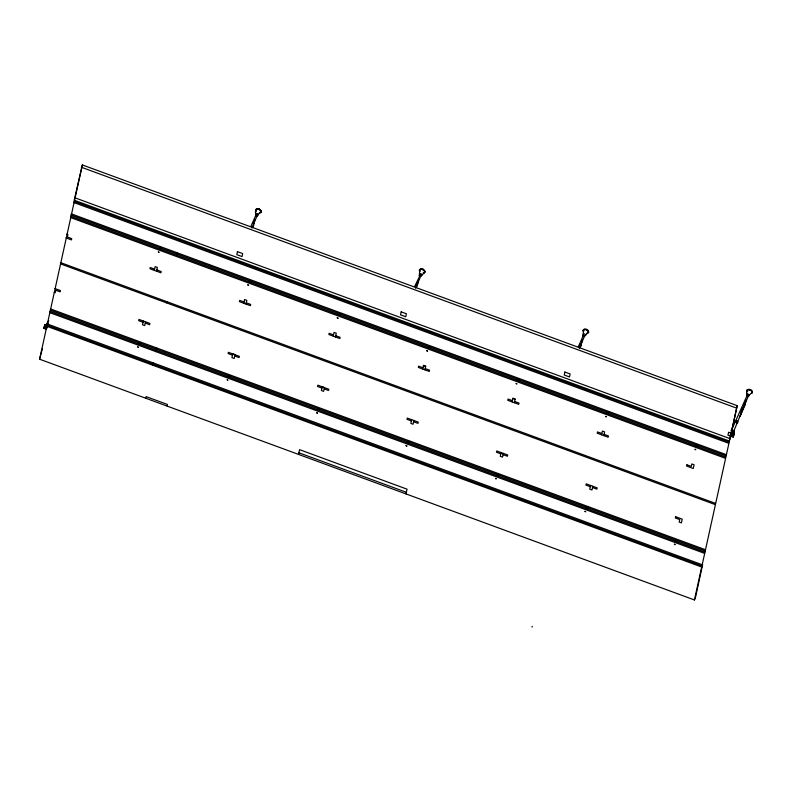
<?xml version="1.0" encoding="UTF-8"?>
<svg xmlns="http://www.w3.org/2000/svg" width="792" height="792" viewBox="0 0 792 792"><rect width="100%" height="100%" fill="white"/><g stroke="black" fill="none" stroke-linecap="round" stroke-linejoin="round"><path stroke-width="1.19" d="M46.055 329.195L43.966 328.423L44.609 325.462L44.926 324.74L47.015 325.502M46.372 328.472L44.273 327.7L45.292 327.185L45.748 325.086L44.926 324.74L43.966 328.423M46.362 324.987L46.451 324.581A1.752 0.941 23.4 0 1 48.203 324.443M44.609 325.462L701.613 566.983L702.613 564.686L695.435 597.663L694.436 599.96L39.6 359.212L82.358 164.924L737.203 405.672L730.026 438.649L729.026 440.946L74.191 200.208L82.358 164.924M42.392 348.668L39.6 359.212M143.035 322.295L138.669 320.681L138.946 319.423L143.312 321.027L142.501 324.76L144.728 325.581L145.54 321.849M154.331 270.369L155.143 266.637L157.37 267.448L156.559 271.181M161.568 248.005L160.885 249.45M145.738 398.237L146.094 396.614L167.409 404.445L167.053 406.068M152.915 365.26L153.41 362.983M155.875 351.638L156.677 347.965M166.488 302.851L166.756 301.643M176.566 256.529L177.368 252.846M179.834 241.501L180.328 239.224M253.519 225.522L254.45 221.562M254.618 220.443L254.826 219.493M250.856 226.443L255.905 215.058L256.598 215.028M255.826 215.721L256.093 214.978M256.954 215.761L261.004 211.781M257.143 215.691L256.499 215.196M243.778 303.257L244.589 299.524L246.817 300.336L246.005 304.069M298.515 454.4L299.554 449.658L407.038 489.169L405.999 493.921M333.224 336.135L334.036 332.402L336.263 333.224L335.452 336.956M419.443 275.715L419.671 270.112M420.156 275.903L419.592 275.329M411.662 419.681L410.85 423.413L413.077 424.235L413.889 420.502M422.68 369.022L423.492 365.29L425.72 366.112L424.908 369.844M501.108 452.569L500.297 456.301L502.524 457.123L503.336 453.39M512.127 401.91L512.939 398.178L515.166 399L514.354 402.732M583.308 330.63L583.447 329.977A2.772 1.475 23.4 0 1 586.219 329.759A2.772 1.475 23.4 0 1 588.496 331.828L588.357 332.482M580.932 345.896L582.249 339.867M583.159 335.897L583.892 335.679M583.288 335.6L583.377 330.304M584.526 336.046L584.278 335.531A1.396 0.742 23.4 0 0 585.635 335.333L585.704 334.996A1.396 0.742 23.4 0 0 584.565 333.957A1.396 0.742 23.4 0 0 583.159 334.066L583.09 334.392A1.396 0.742 23.4 0 0 583.278 334.778M590.288 486.714L585.922 485.11L586.199 483.853L590.565 485.456L589.753 489.189L591.971 490.01L592.782 486.278M601.583 434.798L602.395 431.066L604.623 431.878L603.811 435.61M588.169 507.345C588.674 509.711 584.763 508.494 586.288 507.217M677.625 540.233C677.764 542.946 673.972 540.956 676.002 539.5M698.267 445.322L697.594 446.767M694.436 599.96L737.203 405.672M730.353 435.244L733.501 436.402L733.442 433.224L734.144 433.432L733.184 437.125L727.947 435.194L728.591 432.234L733.828 434.155L733.184 437.125M741.213 411.493L740.183 416.226L744.718 405.732M745.955 400.049L744.797 405.742M747.034 395.614L731.768 429.541M747.767 391.07A2.574 1.376 23.4 0 1 749.578 389.387A2.574 1.376 23.4 0 1 752.103 392.08L752.063 392.664A2.772 1.475 23.4 0 1 751.44 393.07M255.955 209.93C254.767 211.236 256.242 216.572 255.885 215.137M747.094 390.486L746.579 392.832L747.321 396.148M251.905 228.106L257.034 215.909M415.622 288.298L420.74 276.101M579.328 348.48L584.585 335.986L588.426 332.155M752.133 392.337L748.252 396.148L733.62 431.482L732.956 434.174L733.818 434.917L733.511 435.64M44.283 326.947L44.599 326.215L45.778 326.235M46.411 324.779L48.728 320.602M46.777 326.235L47.767 323.938M159.459 248.926L159.944 247.282M253.262 223.591L254.173 221.493M252.688 227.274L253.668 225.175M230.185 375.606C231.007 377.853 227.116 377.259 228.492 375.675M418.542 279.675L417.374 285.368M415.612 286.922L418.334 280.625M416.394 287.456L417.305 285.368M429.244 348.114L429.729 346.46M407.652 440.847C405.613 442.589 409.721 444.045 409.078 441.372M517.255 380.467L517.75 378.823M518.691 381.002L519.176 379.348M497.099 473.735C495.069 475.477 499.168 476.933 498.534 474.26M583.179 335.818L578.279 346.817M579.318 347.104L580.684 343.956M580.1 347.648L581.09 345.55M608.137 413.879L608.632 412.236M531.996 627.076L532.293 626.403M587.981 507.147L587.912 507.939M696.158 446.243L696.643 444.589M677.437 540.035L677.368 540.827M746.886 396L747.985 395.941M741.668 410.444L743.025 407.296M743.936 405.197L745.302 402.049M733.828 434.155L734.144 433.432L731.006 432.283M414.562 286.625L419.879 275.794M424.71 271.973L422.68 274.527L420.839 275.774L419.641 275.448M255.598 215.266L256.182 215.236M419.305 275.458L419.8 275.161M583.011 335.64L584.021 335.392M746.727 395.832L748.48 396.238L747.549 396.416M748.252 396.475L748.014 395.703M250.341 282.338C252.113 281.308 247.787 279.794 248.906 281.813M139.045 342.788C137.263 343.817 141.59 345.332 140.471 343.312M339.788 315.226C341.57 314.186 337.243 312.672 338.362 314.701M317.938 408.553C316.166 409.593 320.493 411.107 319.374 409.078M255.935 215.969C259.509 215.969 253.341 214.157 256.856 216.097M423.116 269.141L423.195 269.399A2.574 1.376 23.4 0 1 424.106 272.082M419.78 275.854C422.68 277.002 419.186 273.408 419.384 275.923M419.77 275.141L420.948 276.062L419.998 276.339M419.512 275.319L420.562 275.567M420.572 276.289L420.027 276.24M583.219 335.511L584.278 335.758M584.219 336.313C586.199 335.6 581.684 334.422 583.357 336.343M584.09 336.62L584.476 335.699M256.123 215.117L256.954 215.632M256.42 215.85L257.321 215.78L256.628 214.899M422.958 269.181L423.195 269.399A2.574 1.376 23.4 0 0 419.998 269.983M747.608 395.861C745.312 395.871 749.618 397.624 747.886 396.01M584.456 336.283L584.169 335.818M81.358 167.231L736.204 407.969M730.204 434.303L732.986 435.323M75.181 197.901L730.026 438.649M73.953 201.267L728.798 442.015M73.696 202.475L728.531 443.223M71.231 213.82L726.066 454.568M70.963 215.028L725.809 455.776M159.687 247.876L161.311 248.599M429.472 347.054L427.799 346.569L427.809 347.589M517.493 379.418L518.918 379.942M608.375 412.83L606.702 412.345L606.712 413.355M696.386 445.183L698.009 445.916M70.686 216.295L725.531 457.043M70.429 217.503L725.264 458.251M66.805 234.155L67.914 234.571L67.379 237.036L71.745 238.639L71.468 239.907L65.993 237.887M423.423 365.597L425.65 366.419M512.879 398.485L515.107 399.307M154.598 269.102L150.232 267.498L149.965 268.765L160.925 272.795L161.192 271.527L156.826 269.923M244.055 301.99L239.689 300.386L239.412 301.643L250.371 305.672L250.648 304.415L246.282 302.811M333.501 334.877L329.135 333.274L328.868 334.531L339.817 338.56L340.095 337.303L335.729 335.699M422.958 367.765L418.592 366.161L418.315 367.419L429.274 371.448L429.551 370.191L425.185 368.587M512.404 400.653L508.038 399.039L507.761 400.307L518.72 404.336L518.998 403.069L514.632 401.465M601.851 433.531L597.485 431.927L597.217 433.194L608.177 437.224L608.444 435.956L604.078 434.353M60.618 262.617L715.453 503.365M60.35 263.825L715.186 504.573M54.975 288.555L60.449 290.565L60.172 291.832L55.806 290.218L55.272 292.693L54.163 292.288M143.312 321.027L149.896 323.453L149.629 324.71L145.263 323.106M590.565 485.456L597.148 487.882L596.881 489.139L592.515 487.535M232.482 355.172L228.116 353.569L228.393 352.311L234.986 354.737L234.175 358.469L231.947 357.647L232.759 353.915L239.352 356.341L239.075 357.598L234.709 355.994M321.938 388.06L317.572 386.456L317.839 385.199L324.433 387.615L323.621 391.347L321.394 390.535L322.205 386.803L328.799 389.218L328.531 390.486L324.166 388.882M411.385 420.948L407.019 419.344L407.296 418.077L418.255 422.106L417.978 423.373L413.612 421.76M500.831 453.836L496.465 452.222L496.742 450.965L507.702 454.994L507.424 456.251L503.059 454.648M50.539 308.939L705.375 549.688M50.272 310.147L705.118 550.895M49.995 311.414L704.831 552.153M49.738 312.622L704.563 553.361M47.273 323.958L702.098 564.706M47.005 325.175L701.831 565.914M45.292 327.185L47.144 327.868M298.871 452.776L406.355 492.287M748.113 395.644L746.856 395.525L747.42 396.713M419.75 276.091L419.394 275.368M583.1 335.551L583.249 336.095M419.72 271.329A3.019 1.614 23.4 0 1 420.839 269.24A3.019 1.614 23.4 0 1 424.769 271.24A3.019 1.614 23.4 0 1 423.057 273.042M421.106 275.378A1.396 0.742 23.4 0 0 421.928 275.141L421.997 274.814A1.396 0.742 23.4 0 0 420.849 273.775A1.396 0.742 23.4 0 0 419.453 273.874L419.384 274.21A1.396 0.742 23.4 0 0 419.978 274.963M424.017 272.695A2.772 1.475 23.4 0 0 424.641 272.29L424.779 271.646A2.772 1.475 23.4 0 0 422.512 269.577A2.772 1.475 23.4 0 0 419.74 269.785L419.602 270.438A2.772 1.475 23.4 0 0 419.968 271.21M583.427 331.511A3.019 1.614 23.4 0 1 584.555 329.423A3.019 1.614 23.4 0 1 588.476 331.432A3.019 1.614 23.4 0 1 586.773 333.224M584.051 330.888A2.574 1.376 23.4 0 1 584.704 329.125A2.574 1.376 23.4 0 1 587.971 330.333A2.574 1.376 23.4 0 1 587.812 332.264M256.004 211.147A3.019 1.614 23.4 0 1 257.133 209.048A3.019 1.614 23.4 0 1 261.063 211.058A3.019 1.614 23.4 0 1 259.35 212.85M256.42 209.187A2.574 1.376 23.4 0 1 260.004 209.514A2.574 1.376 23.4 0 1 260.39 211.89M256.816 215.058A1.396 0.742 23.4 0 0 258.212 214.959L258.291 214.622A1.396 0.742 23.4 0 0 257.143 213.583A1.396 0.742 23.4 0 0 255.747 213.691L255.667 214.018A1.396 0.742 23.4 0 0 256.271 214.78M260.301 212.513A2.772 1.475 23.4 0 0 260.934 212.107L261.073 211.454A2.772 1.475 23.4 0 0 258.796 209.385A2.772 1.475 23.4 0 0 256.034 209.603L255.885 210.256A2.772 1.475 23.4 0 0 256.262 211.028M747.143 391.703A3.019 1.614 23.4 0 1 747.896 389.634A3.019 1.614 23.4 0 1 751.747 391.05A3.019 1.614 23.4 0 1 751.558 393.327M732.828 432.511A1.752 0.941 23.4 0 0 733.847 432.214L734.095 431.442A1.752 0.941 23.4 0 0 733.016 430.284A1.752 0.941 23.4 0 0 731.303 430.007M731.145 430.373A1.752 0.941 23.4 0 1 732.857 430.65A1.752 0.941 23.4 0 1 733.937 431.798M734.006 431.848A1.752 0.941 23.4 0 1 732.986 432.155M730.471 434.165A1.752 0.941 23.4 0 0 732.907 434.382L732.996 433.976A1.752 0.941 23.4 0 0 731.561 432.67M731.095 432.719A1.752 0.941 23.4 0 0 733.541 432.937L733.788 432.165A1.752 0.941 23.4 0 0 731.61 430.69M731.462 431.046A1.752 0.941 23.4 0 1 733.63 432.521M736.837 422.265A1 0.535 23.4 0 0 737.421 422.096L737.471 421.859A1 0.535 23.4 0 0 735.639 421.186L735.59 421.423A1 0.535 23.4 0 0 735.728 421.7M737.055 423.126A1.267 0.683 23.4 0 0 737.342 422.938L737.411 422.641A1.267 0.683 23.4 0 0 736.362 421.69A1.267 0.683 23.4 0 0 735.095 421.79L735.026 422.087A1.267 0.683 23.4 0 0 735.194 422.443M737.134 422.948A1.267 0.683 23.4 0 0 737.421 422.76L737.728 421.918A1.267 0.683 23.4 0 0 736.679 420.968A1.267 0.683 23.4 0 0 735.402 421.067L735.105 421.908A1.267 0.683 23.4 0 0 735.273 422.265M735.174 421.601A1.267 0.683 23.4 0 1 736.441 421.512A1.267 0.683 23.4 0 1 737.491 422.463M737.58 422.393A1.267 0.683 23.4 0 1 736.837 422.611M735.431 421.898A1.267 0.683 23.4 0 1 735.263 421.542M735.322 421.245A1.267 0.683 23.4 0 1 736.6 421.146A1.267 0.683 23.4 0 1 737.649 422.096M737.659 422.215A1.267 0.683 23.4 0 1 736.916 422.433M735.511 421.72A1.267 0.683 23.4 0 1 735.342 421.364M733.699 432.571A1.752 0.941 23.4 0 1 732.669 432.877M731.333 430.482A1.267 0.683 23.4 0 1 732.6 430.383M733.105 430.64A1.267 0.683 23.4 0 1 733.649 431.333M747.945 395.624A1.396 0.742 23.4 0 0 749.351 395.515L749.42 395.188A1.396 0.742 23.4 0 0 748.272 394.149A1.396 0.742 23.4 0 0 746.876 394.248L746.807 394.574A1.396 0.742 23.4 0 0 747.401 395.337M747.391 391.585A2.772 1.475 23.4 0 1 747.014 390.812L747.163 390.159A2.772 1.475 23.4 0 1 749.925 389.951A2.772 1.475 23.4 0 1 752.202 392.01M46.906 324.75A1.752 0.941 23.4 0 1 46.678 324.265A1.752 0.941 23.4 0 1 47.629 323.908M47.787 323.552A1.752 0.941 23.4 0 0 46.768 323.849A1.752 0.941 23.4 0 0 47.065 324.393M47.946 323.185A1.752 0.941 23.4 0 0 46.926 323.492L46.52 324.631A1.752 0.941 23.4 0 0 46.758 325.116M47.173 327.749A1.752 0.941 23.4 0 1 45.738 326.443L45.827 326.027A1.752 0.941 23.4 0 1 46.847 325.72M47.639 323.522A1.267 0.683 23.4 0 1 48.094 323.483M237.461 251.678L236.818 254.638L242.055 256.568L242.698 253.598L237.461 251.678M258.964 209.019L259.469 209.276L259.033 208.979M401.168 311.86L400.524 314.83L405.761 316.75L406.415 313.79L401.168 311.86M564.884 372.052L564.241 375.012L569.478 376.942L570.121 373.973L564.884 372.052M586.387 329.393L586.892 329.65L586.387 329.393M675.645 516.74L675.368 517.998L679.734 519.601L679.199 522.077L681.427 522.888L682.239 519.156L675.645 516.74M686.941 464.815L686.664 466.072L693.257 468.498L694.069 464.765L691.842 463.954L691.307 466.419L686.941 464.815M750.103 389.575L750.598 389.832L750.103 389.575M159.885 248.45L160.687 248.876L159.885 248.45M158.341 252.014L159.143 252.44L158.4 251.975M139.244 343.362L140.045 343.787L139.244 343.362M137.699 346.926L138.501 347.351L137.758 346.886M249.341 281.338L250.143 281.764L249.391 281.289M247.797 284.902L248.599 285.328L247.797 284.902M228.69 376.25L229.492 376.675L228.749 376.2M227.146 379.813L227.947 380.239L227.205 379.764M338.788 314.216L339.59 314.652L338.847 314.177M337.243 317.79L338.045 318.216L337.243 317.79M318.146 409.127L318.948 409.563L318.196 409.088M316.602 412.691L317.404 413.127L316.602 412.691M428.234 347.104L429.036 347.54L428.294 347.064M426.7 350.668L427.502 351.103L426.7 350.668M407.593 442.015L408.395 442.451L407.593 442.015M406.048 445.579L406.85 446.015L406.048 445.579M517.691 379.992L518.493 380.427L517.691 379.992M516.146 383.556L516.948 383.991L516.206 383.516M497.039 474.903L497.841 475.329L497.039 474.903M495.495 478.467L496.307 478.893L495.554 478.427M607.137 412.88L607.939 413.305L607.137 412.88M605.593 416.443L606.395 416.869L605.652 416.404M586.496 507.791L587.298 508.216L586.496 507.791M584.951 511.355L585.753 511.781L585.011 511.305M696.594 445.767L697.396 446.193L696.643 445.718M695.049 449.331L695.851 449.757L695.099 449.282M675.942 540.669L676.744 541.104L675.942 540.669M674.398 544.233L675.2 544.668L674.457 544.193"/></g></svg>
